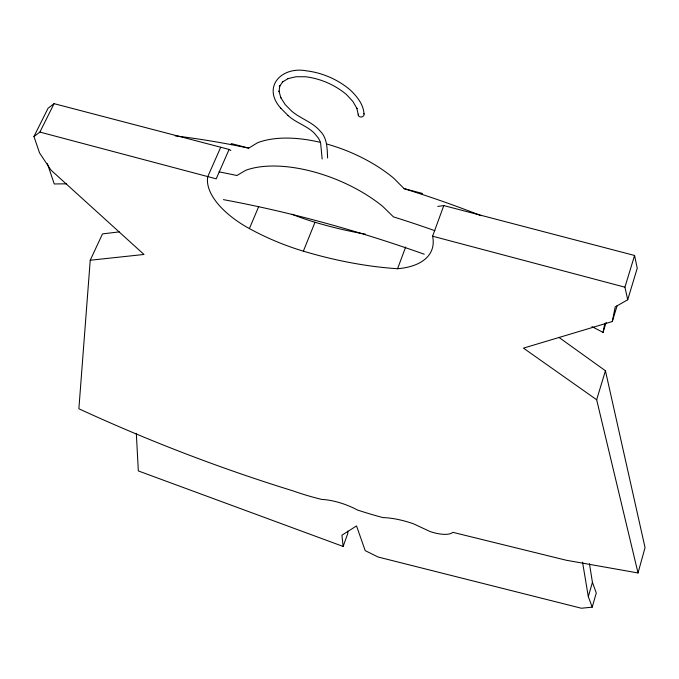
<?xml version="1.0" encoding="UTF-8"?>
<svg xmlns="http://www.w3.org/2000/svg" width="679" height="679" viewBox="0 0 679 679"><rect width="100%" height="100%" fill="white"/><g stroke="black" fill="none" stroke-linecap="round" stroke-linejoin="round"><path stroke-width="1.02" d="M422.321 194.483L422.321 193.396L404.124 188.652L393.625 178.127A98.489 49.567 22.2 0 0 326.523 143.956M119.317 231.87L102.478 233.907L90.231 260.244L78.874 408.766A1029.305 597.605 25.5 0 0 292.972 490.866A116.796 44.152 20.8 0 0 321.863 499.447A35.062 12.349 20.1 0 1 357.434 510.005A185.367 73.035 20 0 0 383.015 517.602A45.23 15.923 19.2 0 1 413.621 523.865L430.045 531.53A22.195 8.063 19 0 0 440.798 534.084L444.041 534.348A22.195 8.063 19 0 0 452.774 532.311L566.345 560.26L638.022 572.957L645.05 547.605L605.43 370.759L558.919 337.378M591.935 326.616A534.407 201.026 20.1 0 1 603.054 332.421L604.785 323.416M638.022 572.957L596.654 399.753L523.467 348.132L612.288 321.54L615.216 306.9L627.719 299.753L637.241 268.256L634.576 255.474L443.803 205.576A210.244 117.756 23.5 0 1 437.76 206.399M136.326 433.372L138.329 470.929L343.133 546.442L341.91 535.213L356.526 525.919L365.209 550.635L378.042 557.001L581.377 608.24L592.215 607.162L596.272 593.022L592.428 582.344L589.465 563.723M592.215 607.162L588.303 596.62L592.428 582.344M596.654 399.753L605.43 370.759M612.288 321.54L617.143 305.609M627.719 299.753L624.926 287.192L634.576 255.474M603.054 332.421L606.135 322.364M343.133 546.442L347.903 533.159L347.699 531.088M220.726 147.241L207.782 176.599A73.671 36.114 23 0 0 249.405 228.594A144.152 73.264 22.9 0 0 303.36 251.154A279.544 151.807 23.7 0 0 397.571 268.723A84.595 42.123 21.6 0 0 432.591 236.199L443.803 205.576M397.571 268.723L405.66 247.037M303.36 251.154L315.005 222.262A276.769 155.185 23.9 0 0 365.243 234.111M249.405 228.594L258.707 206.543M33.95 136.513L48.082 108.233L54.065 103.658L229.095 149.431L216.211 178.832L39.891 132.082L33.95 136.513L39.56 152.945L50.984 170.106L143.982 254.464L90.231 260.244M39.891 132.082L54.065 103.658M175.123 135.851A466.566 191.113 20.7 0 1 230.979 144.585L248.735 148.124L257.545 142.751A98.489 49.567 22.2 0 1 320.42 142.386M248.735 148.124L231.216 143.558L231.403 144.669M432.591 236.199L624.926 287.192M404.124 188.652L422.762 194.627A469.138 193.04 20 0 1 481.139 215.676M287.896 115.413L288.125 115.634C295.968 122.789 306.662 125.632 314.25 133.084L318.468 138.16L320.284 141.716M364.037 113.962C363.443 104.227 356.95 96.418 350.237 89.959L349.974 89.747C337.641 79.384 322.364 72.763 306.373 70.82L306.051 70.777C281.581 66.287 261.924 86.81 280.529 107.936L280.843 108.25M280.529 107.936L288.125 115.634M47.377 163.631L54.252 183.975A534.407 201.026 20.1 0 1 66.517 183.856M358.376 115.396L356.806 108.122L357.044 108.64L352.817 101.375L346.383 94.474C334.798 84.79 320.488 78.577 305.499 76.744L296.027 76.752L287.811 78.645L288.346 78.458L282.328 82.074L282.82 81.675L279.324 86.725L279.841 85.554L279.027 91.682L278.993 91.062L280.868 97.895L280.665 97.386L285.138 104.49L291.614 111.101C300.424 118.689 312.382 121.965 320.072 130.996C327.397 137.99 327.117 148.693 327.609 157.995M582.54 562.136L588.303 596.62M320.598 142.887L322.169 159.013M315.005 222.262A142.819 75.004 23 0 1 291.962 214.25M230.809 150.551A210.244 117.756 23.5 0 1 229.095 149.431M363.791 113.41A2.92 2.317 -12.9 0 1 361.432 116.992A2.92 2.317 -12.9 0 1 358.461 114.182M434.874 230.682A472.372 188.253 20 0 0 393.404 216.856L382.752 206.416A99.295 48.472 22.1 0 0 245.679 170.319L236.895 175.513A469.766 186.36 20.7 0 0 219.028 171.863M223.425 199.643A534.407 201.026 20.1 0 1 424.222 254.218"/></g></svg>
